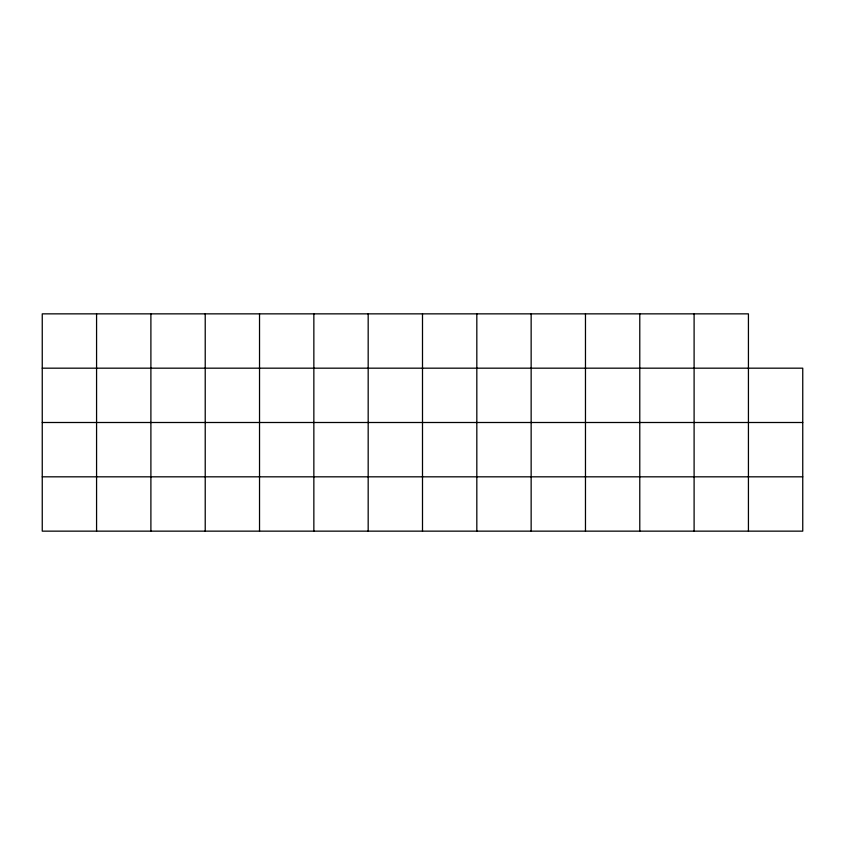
<?xml version="1.0" encoding="UTF-8"?>
<svg xmlns="http://www.w3.org/2000/svg" width="845" height="845" viewBox="0 0 845 845"><rect width="100%" height="100%" fill="white"/><g stroke="black" fill="none" stroke-linecap="round" stroke-linejoin="round"><path stroke-width="1.27" d="M42.25 368.177L802.75 368.177L802.75 531.146L42.25 531.146L42.25 313.854L748.427 313.854L748.427 531.146M42.25 422.5L802.75 422.5M42.25 476.823L802.75 476.823M694.104 313.854L694.104 531.146M639.781 313.854L639.781 531.146M585.469 313.854L585.469 531.146M531.146 313.854L531.146 531.146M476.823 313.854L476.823 531.146M422.5 313.854L422.5 531.146M368.177 313.854L368.177 531.146M313.854 313.854L313.854 531.146M259.531 313.854L259.531 531.146M205.219 313.854L205.219 531.146M150.896 313.854L150.896 531.146M96.573 313.854L96.573 531.146"/></g></svg>
